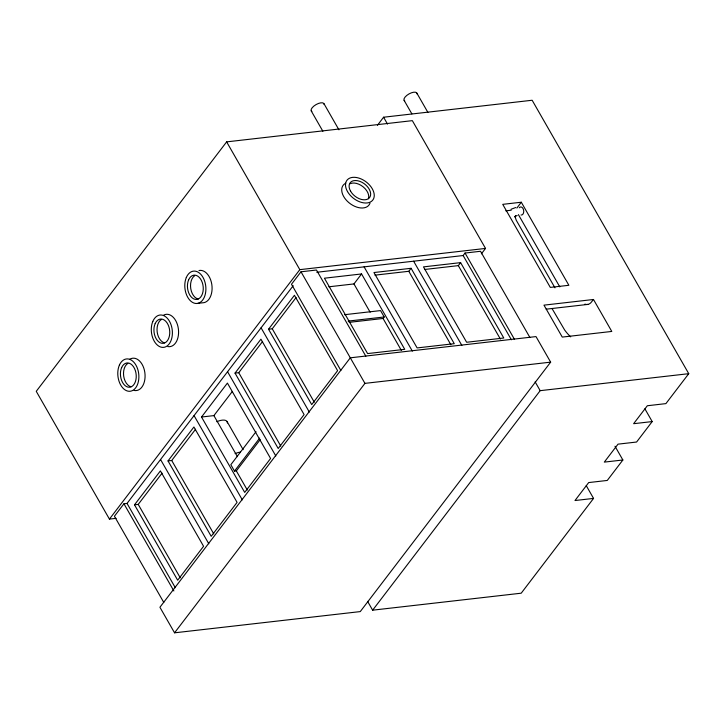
<?xml version="1.0" encoding="UTF-8"?>
<svg xmlns="http://www.w3.org/2000/svg" width="725" height="725" viewBox="0 0 725 725"><rect width="100%" height="100%" fill="white"/><g stroke="black" fill="none" stroke-linecap="round" stroke-linejoin="round"><path stroke-width="1.09" d="M481.409 253.813L485.523 248.43L412.344 120.649L226.635 141.873L36.25 391.319L109.43 519.1L116.136 518.33M377.408 125.325L383.579 117.223L532.15 100.249L688.75 373.683L665.903 403.617L647.334 405.746L633.623 423.699L652.192 421.578L644.878 408.8M109.43 519.1L299.815 269.655L485.523 248.43M293.208 285.704L127.038 503.422L123.948 503.775L114.423 516.245L163.796 602.457M365.853 356.229L316.481 270.026L301.002 271.793L291.486 284.263L340.859 370.466M134.506 504.817L160.397 470.897L203.571 546.287L177.679 580.208L134.506 504.817L138.221 504.401L162.074 473.153M168.019 460.919L193.91 426.998L237.084 502.38L211.192 536.31L168.019 460.919L171.725 460.493L195.578 429.245M201.523 417.02L227.414 383.09L270.588 458.481L244.697 492.402L201.523 417.02L213.902 415.606L232.299 391.5M235.027 373.112L260.928 339.191L304.101 414.573L278.21 448.503L235.027 373.112L238.743 372.686L262.595 341.448M268.54 329.213L294.432 295.283L337.605 370.674L311.714 404.595L268.54 329.213L272.256 328.788L296.099 297.54M328.824 286.801L353.954 283.928L361.567 273.95L404.74 349.341L367.602 353.583L324.428 278.201L361.567 273.95M256.034 431.692L230.822 464.716L234.483 471.105L236.341 470.897L260.184 439.649M234.483 471.105L259.695 438.081M374.943 275.156L408.8 271.286L411.093 268.295L454.267 343.686L417.12 347.928L373.946 272.537L411.093 268.295M349.196 322.344L383.063 318.474L384.205 316.979L380.553 310.59L344.502 314.704M174.553 632.816L364.938 383.371L550.647 362.147L536.011 336.59L350.302 357.815L159.917 607.26L174.553 632.816L360.262 611.592L550.647 362.147M316.78 272.265L463.139 255.535L465.042 253.043L480.521 251.276L529.893 337.478M424.46 269.501L458.327 265.631L460.611 262.631L503.784 338.022L466.646 342.263L423.472 266.882L460.611 262.631M516.862 208.048L521.302 202.23L568.871 285.288L550.302 287.408L502.733 204.35L521.302 202.23M593.494 299.488L543.967 305.143L562.265 337.089L611.782 331.434L593.494 299.488L590.775 302.842A12.162 7.821 83.5 0 1 584.912 304.128M367.593 601.36L372.641 610.178L540.179 390.666L688.75 373.683M586.244 485.632L593.558 498.41L521.212 593.195L372.641 610.178M614.999 446.237L622.875 459.994L607.269 480.448L588.691 482.569L574.988 500.531L593.558 498.41M652.192 421.578L636.586 442.032L618.017 444.153L604.306 462.115L622.875 459.994M511.034 209.28L515.738 207.513M517.179 215.515L515.085 216.476L515.665 215.742L515.185 217.074L516.236 220.219L554.969 287.843M505.76 210.839L511.225 210.214M197.88 303.349L204.069 302.642A16.276 10.467 83.5 0 0 211.791 284.336A16.276 10.467 83.5 0 0 199.012 270.525M348.154 321.093L384.205 316.979M546.17 309.176L587.993 304.4M518.393 214.6L559.8 286.901M552.097 308.66L564.648 330.002A52.934 34.039 83.5 0 0 570.693 336.862M416.821 93.063L427.904 112.42M404.088 100.313L411.854 113.861M465.042 253.043L514.415 339.246M463.139 255.535L511.388 339.789M383.579 117.223L387.513 124.084M535.132 381.848L540.179 390.666M458.327 265.631L500.377 339.055M323.966 103.675L338.928 129.811M413.622 261.199L461.87 345.444M408.8 271.286L450.859 344.719M311.233 110.925L322.879 131.252M364.095 266.854L412.344 351.108M383.063 318.474L401.351 350.402M353.954 283.928L370.158 312.239M226.635 141.873L299.815 269.655M301.002 271.793L364.938 383.371M272.256 328.788L314.306 402.221M261.072 327.809L309.321 412.063M238.743 372.686L280.802 446.12M227.568 371.717L275.808 455.962M227.088 421.597L243.165 449.672M213.902 415.606L237.428 456.668M236.341 470.897L247.316 490.064M194.055 415.615L242.304 499.86M171.725 460.493L213.784 533.926M160.551 459.523L208.8 543.768M138.221 504.401L180.271 577.825M127.038 503.422L175.287 587.667M123.948 503.775L173.873 590.957M129.639 359.319A16.276 10.467 83.5 0 1 144.837 372.514A16.276 10.467 83.5 0 1 134.071 390.431M163.759 315.067A16.276 10.467 83.5 0 1 178.386 328.933A16.276 10.467 83.5 0 1 167.819 346.577M164.548 342.862A12.207 7.848 83.5 0 1 157.198 332.186A12.207 7.848 83.5 0 1 161.312 319.517M131.044 386.76A12.207 7.848 83.5 0 1 123.685 376.085A12.207 7.848 83.5 0 1 127.808 363.415M370.004 203.19A16.276 10.358 37.4 0 1 349.015 202.764A16.276 10.358 37.4 0 1 345.807 183.18M350.275 183.679A12.207 7.767 37.4 0 1 363.279 186.95A12.207 7.767 37.4 0 1 368.427 198.686M198.288 299.008A12.207 7.848 83.5 0 1 190.757 288.623A12.207 7.848 83.5 0 1 194.617 275.745M235.081 453.632A12.207 5.193 -29.8 0 1 240.492 452.101M216.793 421.687A12.207 5.193 -29.8 0 1 227.387 422.983M404.704 100.893A7.322 3.118 -29.8 0 1 408.936 93.96A7.322 3.118 -29.8 0 1 416.993 93.887M311.85 111.505A7.322 3.118 -29.8 0 1 316.082 104.572A7.322 3.118 -29.8 0 1 324.138 104.5M519.272 207.785A4.069 2.619 83.5 0 1 523.559 209.897A4.069 2.619 83.5 0 1 521.048 215.008M515.285 216.304L515.23 217.101L515.285 216.304M121.673 367.502A12.207 7.848 83.5 0 0 127.944 387.114A12.207 7.848 83.5 0 0 135.376 370.674A12.207 7.848 83.5 0 0 121.673 367.502M152.803 321.438A16.276 10.467 83.5 0 0 161.63 347.284A16.276 10.467 83.5 0 0 171.091 324.863A16.276 10.467 83.5 0 0 152.803 321.438M119.426 365.038A16.276 10.467 83.5 0 0 127.881 391.138A16.276 10.467 83.5 0 0 137.696 369.116A16.276 10.467 83.5 0 0 119.426 365.038M155.177 323.595A12.207 7.848 83.5 0 0 161.458 343.215A12.207 7.848 83.5 0 0 168.889 326.767A12.207 7.848 83.5 0 0 155.177 323.595M347.502 191.581A16.276 10.358 37.4 0 0 372.414 200.517A16.276 10.358 37.4 0 0 359.736 178.386A16.276 10.358 37.4 0 0 347.502 191.581M350.601 191.228A12.207 7.767 37.4 0 0 369.279 197.934A12.207 7.767 37.4 0 0 359.772 181.332A12.207 7.767 37.4 0 0 350.601 191.228M186.307 277.53A16.276 10.467 83.5 0 0 195.143 303.385A16.276 10.467 83.5 0 0 204.595 280.965A16.276 10.467 83.5 0 0 186.307 277.53M188.573 279.968A12.207 7.848 83.5 0 0 195.188 299.362A12.207 7.848 83.5 0 0 202.284 282.542A12.207 7.848 83.5 0 0 188.573 279.968"/></g></svg>
